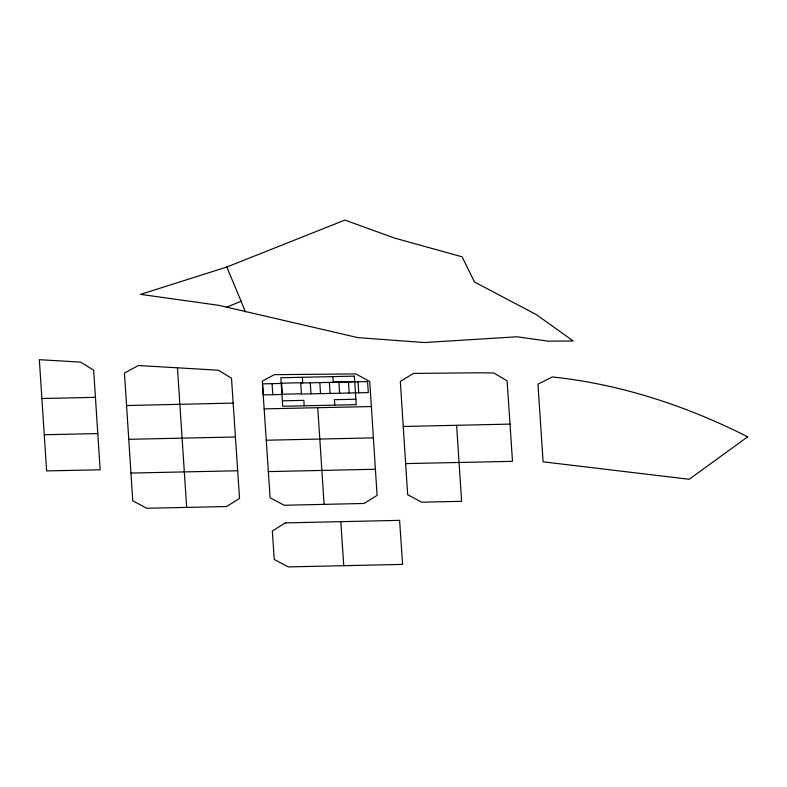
<?xml version="1.0" encoding="UTF-8"?>
<svg xmlns="http://www.w3.org/2000/svg" width="787" height="787" viewBox="0 0 787 787"><rect width="100%" height="100%" fill="white"/><g stroke="black" fill="none" stroke-linecap="round" stroke-linejoin="round"><path stroke-width="1.18" d="M226.499 307.255L241.088 301.254L226.823 267.029L140.588 294.368L218.865 305.336L357.829 337.623L424.4 342.542L516.99 336.787L548.027 341.145L573.261 340.997L536.498 314.702L474.512 282.012L462.097 256.808L394.513 238.058L344.863 220.085L226.823 267.029M126.559 405.531L233.159 403.092L239.533 498.417L226.558 506.533L146.775 508.274L132.767 500.788L124.444 373.068L138.394 365.522L218.432 370.215L231.506 378.272L233.159 403.092M281.195 383.19L302.68 382.718L302.326 377.278M354.73 381.577L333.235 382.049L332.881 376.609M281.618 383.446L262.514 383.869L263.242 394.897L282.336 394.474L281.598 383.18M300.713 383.033L367.568 381.567L368.286 392.595L301.441 394.061L300.703 382.757M41.898 398.507L95.443 397.337L100.146 469.809L46.62 470.901L39.35 359.689L80.579 362.099L93.663 370.156L95.443 397.337M282.326 394.208L301.421 393.785M282.346 400.829L303.841 400.357L304.195 405.797M355.891 399.225L334.396 399.688L334.76 405.128M264.166 408.886L371.366 406.535L377.091 495.377L364.086 503.473L284.137 505.254L270.108 497.748L262.297 381.154L274.269 374.671L355.872 373.914L369.742 381.518L371.366 406.535M403.239 426.475L510.006 424.104M44.269 434.749L97.765 433.578M128.773 439.303L235.431 436.992M266.272 440.228L373.392 437.867M405.639 463.602L512.494 461.339L507.113 380.829L493.705 372.959L478.191 372.812L413.48 373.402L400.317 381.41L407.666 494.698L421.694 502.204L461.625 501.319L456.617 425.305M130.957 473.056L237.694 470.764M268.357 471.61L375.419 469.249M241.088 301.254L245.396 311.947M358.016 381.774L358.734 392.802M348.464 381.98L349.192 393.008M338.912 382.197L339.64 393.225M340.82 521.653L343.742 565.696M329.369 382.403L330.087 393.431M319.817 382.61L320.535 393.638M317.732 407.705L324.116 504.359M310.265 382.816L310.993 393.844M272.066 383.653L272.794 394.68M177.449 367.814L186.667 507.408M747.65 436.805L689.215 479.283L543.109 461.821L537.954 384.184L552.356 376.953C620.638 384.154 686.539 405.866 747.65 436.805M285.327 522.893L272.322 530.989L274.24 559.409L288.268 566.915L402.58 564.397L399.609 520.355L285.327 522.893M354.376 376.137L280.831 377.75L282.71 406.269L356.245 404.666L354.376 376.137"/></g></svg>
